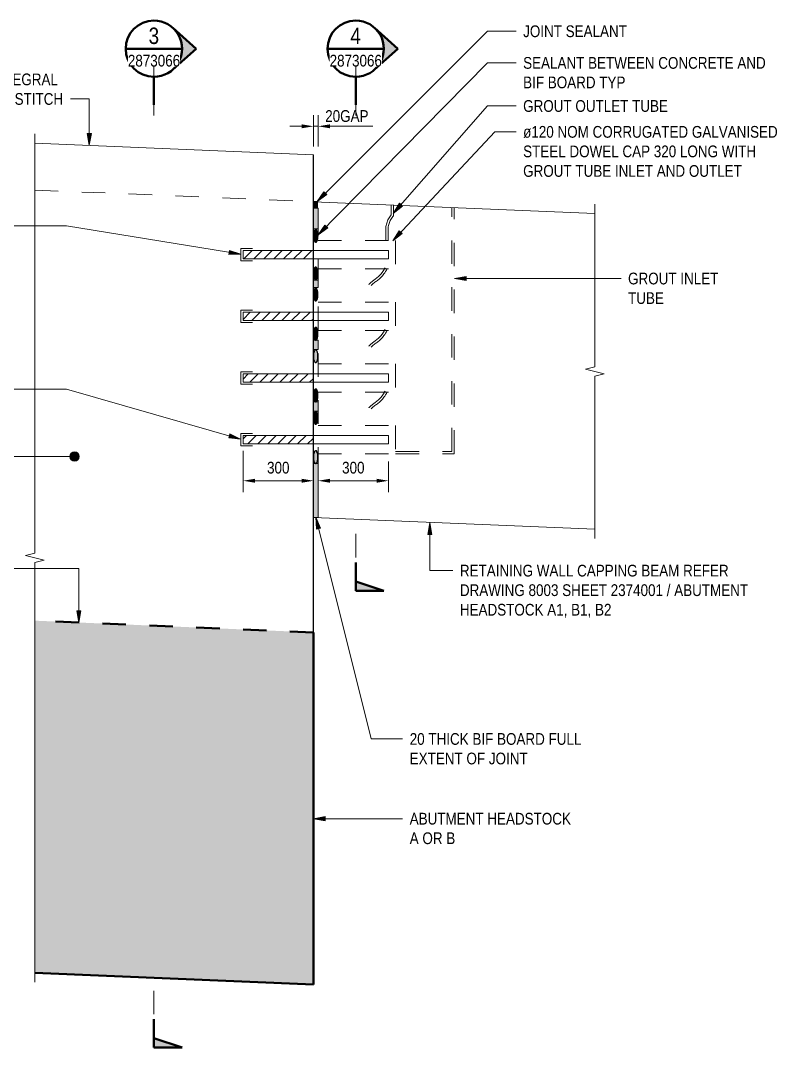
# Model space of a CAD drawing. Header units: metres. Extents: x 500.2 to 528.4, y 0.1 to 23.1.
# Drawn here: x 518.209 to 521.452, y 1.543 to 5.922 of the extents above; entities that cross this region are included whole.
import ezdxf

# ---------------------------------------------------------------- set-up
doc = ezdxf.new("R2010")
doc.units = ezdxf.units.M
doc.linetypes.add('Dot_Section Line', pattern=[0.02, 0, -0.02])
doc.linetypes.add('JacobsDash', pattern=[0.0045, 0.003, -0.0015])
doc.layers.get('Defpoints').update_dxf_attribs({"color": 41})
for name, color, linetype, lineweight in [('A-ANNO-DIMS', 7, 'Continuous', 9), ('A-DETL', 7, 'Continuous', 13), ('A-DETL-GENF', 7, 'Continuous', 9), ('G-ANNO-TEXT', 7, 'Continuous', 9)]:
    doc.layers.add(name, color=color, linetype=linetype, lineweight=lineweight)
doc.layers.add('G-ANNO-SYMB', color=7, linetype='Continuous', lineweight=35, true_color=0x0080ff)
doc.styles.add('Arial Narrow_10', font='ARIALN.TTF', dxfattribs={"height": 0.07})
doc.styles.add('Arial Narrow_9', font='ARIALN.TTF', dxfattribs={"height": 0.05})
doc.dimstyles.new('Dimension_Arc_Length_O__mm_', dxfattribs={"dimscale": 0.3048, "dimtxt": 0.051172, "dimasz": 0.164042, "dimexe": 0.15748, "dimexo": 0.098425, "dimgap": 0.098425, "dimtad": 1, "dimdec": 0, "dimlfac": 1000, "dimzin": 0, "dimdsep": 46, "dimtxsty": 'Arial Narrow_9', "dimsah": 1, "dimcen": 0.09, "dimaunit": 1, "dimadec": 4, "dimazin": 0, "dimtfac": 1, "dimtdec": 4, "dimtix": 1, "dimtmove": 2, "dimatfit": 3, "dimfxl": 1, "dimtvp": 1, "dimtfill": 1, "dimtolj": 1, "dimtzin": 0, "dimlwd": 18, "dimlwe": 18, "dimarcsym": 2})
doc.dimstyles.new('Dimension_Standard_O__mm__5', dxfattribs={"dimscale": 0.3048, "dimtxt": 0.051172, "dimasz": 0.164042, "dimexe": 0.15748, "dimexo": 0.098425, "dimgap": 0.098425, "dimtad": 1, "dimdec": 0, "dimlfac": 1000, "dimzin": 0, "dimdsep": 46, "dimtxsty": 'Arial Narrow_9', "dimsah": 1, "dimcen": 0.09, "dimaunit": 1, "dimadec": 4, "dimazin": 0, "dimtfac": 1, "dimtdec": 4, "dimtix": 1, "dimtmove": 0, "dimatfit": 3, "dimfxl": 1, "dimtvp": 1, "dimtfill": 1, "dimtolj": 1, "dimtzin": 0, "dimlwd": 18, "dimlwe": 18, "dimarcsym": 2})
pattern_1 = [(45, (515.951814, 0), (-0.0212132, 0.0212132), [])]

# ---------------------------------------------------------------- blocks, each defined once
blk = doc.blocks.new('CS_DET_BreakLine_ViewScale - Std Break-7871460-DRG-2873066 - DETAIL B')
at = {"layer": 'A-DETL-GENF'}
for p, q in [((-0.04, 0), (1.7491, 0)), ((1.7491, 0), (1.7591, -0.04)), ((1.7591, -0.04), (1.7791, 0.04)), ((1.7791, 0.04), (1.7891, 0)), ((1.7891, 0), (3.5782, 0))]:
    blk.add_line(p, q, dxfattribs=at)
blk = doc.blocks.new('CS_DET_BreakLine_ViewScale - Std Break-8197347-DRG-2873066 - DETAIL B')
at = {"layer": 'A-DETL-GENF'}
for p, q in [((-0.04, 0), (0.6529, 0)), ((0.6529, 0), (0.6629, -0.04)), ((0.6629, -0.04), (0.6829, 0.04)), ((0.6829, 0.04), (0.6929, 0)), ((0.6929, 0), (1.3858, 0))]:
    blk.add_line(p, q, dxfattribs=at)
blk = doc.blocks.new('DIMBLOCK16-DRG-2873066 - DETAIL B')
at = {"layer": 'A-ANNO-DIMS', "color": 0, "lineweight": 18, "transparency": 16777216}
for p, q in [((519.457, 5.3849), (519.457, 5.5192)), ((519.477, 5.3845), (519.477, 5.5192)), ((519.407, 5.4712), (519.357, 5.4712)), ((519.457, 5.4712), (519.477, 5.4712)), ((519.527, 5.4712), (519.577, 5.4712))]:
    blk.add_line(p, q, dxfattribs=at)
at = {"layer": 'A-ANNO-DIMS', "color": 0, "transparency": 16777216}
blk.add_solid([(519.407, 5.4795), (519.407, 5.4628), (519.457, 5.4712)], dxfattribs=at)
at = {"layer": 'Defpoints', "color": 0, "transparency": 16777216}
for p in [(519.477, 5.4712), (519.457, 5.3549), (519.477, 5.3545)]:
    blk.add_point(p, dxfattribs=at)
at = {"layer": 'A-ANNO-DIMS', "color": 0, "lineweight": 18, "transparency": 16777216, "insert": (519.5071, 5.54), "char_height": 0.05, "width": 0.24075, "attachment_point": 1, "line_spacing_factor": 0.974696, "style": 'Arial Narrow_9', "bg_fill": 3, "box_fill_scale": 1.1, "bg_fill_color": 256, "bg_fill_true_color": 13158600, "bg_fill_transparency": 0}
blk.add_mtext('\\A1;20GAP', dxfattribs=at)
at = {"layer": 'A-ANNO-DIMS', "color": 0, "transparency": 16777216}
blk.add_solid([(519.527, 5.4795), (519.527, 5.4628), (519.477, 5.4712)], dxfattribs=at)
blk = doc.blocks.new('Drafting View - sectionTail-4870194-DRG-2873066 - DETAIL B')
at = {"layer": 'G-ANNO-SYMB', "lineweight": 9}
blk.add_hatch(color=7, dxfattribs=at).paths.add_polyline_path([(-0.006, 0.006), (-0.004, 0), (-0.006, 0)])
at = {"layer": 'G-ANNO-SYMB', "color": 7, "lineweight": 50}
for p, q in [((-0.006, 0.006), (-0.006, 0)), ((-0.004, 0), (-0.006, 0.006)), ((-0.006, 0), (-0.004, 0)), ((-0.006, 0), (0, 0))]:
    blk.add_line(p, q, dxfattribs=at)
blk = doc.blocks.new('Drafting View - SectionHead-4898858-DRG-2873066 - DETAIL B')
at = {"layer": 'G-ANNO-SYMB', "lineweight": 9}
h = blk.add_hatch(color=7, dxfattribs=at)
edge = h.paths.add_edge_path()
edge.add_line((-0.002, 0.009), (0.00247, 0.004))
edge.add_arc((-0.002, 0), 0.006, 41.8277, 138.1723)
edge.add_line((-0.00647, 0.004), (-0.002, 0.009))
at = {"layer": 'G-ANNO-SYMB', "color": 7, "lineweight": 50}
for p, q in [((-0.002, 0.009), (-0.00647, 0.004)), ((0.00247, 0.004), (-0.002, 0.009)), ((0.004, 0), (0.01, 0))]:
    blk.add_line(p, q, dxfattribs=at)
for start, end in [(360, 180), (180, 360)]:
    blk.add_arc((-0.002, 0), 0.006, start, end, dxfattribs=at)
blk = doc.blocks.new('DIMBLOCK17-DRG-2873066 - DETAIL B')
at = {"layer": 'A-ANNO-DIMS', "color": 0, "lineweight": 18, "transparency": 16777216}
for p, q in [((519.1572, 4.0867), (519.1572, 3.9115)), ((519.2072, 3.9595), (519.407, 3.9595)), ((519.457, 3.9648), (519.457, 3.9115))]:
    blk.add_line(p, q, dxfattribs=at)
at = {"layer": 'A-ANNO-DIMS', "color": 0, "transparency": 16777216}
for points in [[(519.2072, 3.9678), (519.2072, 3.9512), (519.1572, 3.9595)], [(519.407, 3.9678), (519.407, 3.9512), (519.457, 3.9595)]]:
    blk.add_solid(points, dxfattribs=at)
at = {"layer": 'Defpoints', "color": 0, "transparency": 16777216}
for p in [(519.1572, 4.1167), (519.457, 3.9948), (519.457, 3.9595)]:
    blk.add_point(p, dxfattribs=at)
at = {"layer": 'A-ANNO-DIMS', "color": 0, "lineweight": 18, "transparency": 16777216, "insert": (519.3071, 4.015), "char_height": 0.05, "width": 0.114039, "attachment_point": 5, "style": 'Arial Narrow_9', "bg_fill": 3, "box_fill_scale": 1.1, "bg_fill_color": 256, "bg_fill_true_color": 13158600, "bg_fill_transparency": 0}
blk.add_mtext('\\A1;300', dxfattribs=at)
blk = doc.blocks.new('DIMBLOCK18-DRG-2873066 - DETAIL B')
at = {"layer": 'A-ANNO-DIMS', "color": 0, "lineweight": 18, "transparency": 16777216}
for p, q in [((519.777, 4.0415), (519.777, 3.9115)), ((519.477, 3.9648), (519.477, 3.9115)), ((519.527, 3.9595), (519.727, 3.9595))]:
    blk.add_line(p, q, dxfattribs=at)
at = {"layer": 'A-ANNO-DIMS', "color": 0, "transparency": 16777216}
for points in [[(519.527, 3.9678), (519.527, 3.9512), (519.477, 3.9595)], [(519.727, 3.9678), (519.727, 3.9512), (519.777, 3.9595)]]:
    blk.add_solid(points, dxfattribs=at)
at = {"layer": 'Defpoints', "color": 0, "transparency": 16777216}
for p in [(519.777, 4.0715), (519.477, 3.9948), (519.777, 3.9595)]:
    blk.add_point(p, dxfattribs=at)
at = {"layer": 'A-ANNO-DIMS', "color": 0, "lineweight": 18, "transparency": 16777216, "insert": (519.627, 4.015), "char_height": 0.05, "width": 0.114039, "attachment_point": 5, "style": 'Arial Narrow_9', "bg_fill": 3, "box_fill_scale": 1.1, "bg_fill_color": 256, "bg_fill_true_color": 13158600, "bg_fill_transparency": 0}
blk.add_mtext('\\A1;300', dxfattribs=at)

msp = doc.modelspace()

# ---------------------------------------------------------------- hatches: boundary and pattern name
at = {"layer": 'A-DETL-GENF', "true_color": 0xc0c0c0}
for points in [[(519.457, 5.1227), (519.477, 5.1227), (519.477, 5.1485), (519.457, 5.1485), (519.457, 5.1227)], [(519.457, 1.8113), (519.457, 3.3127), (518.2696, 3.3628), (518.2696, 1.8614), (519.2177, 1.8214)]]:
    msp.add_hatch(color=9, dxfattribs=at).paths.add_polyline_path(points)
at = {"layer": 'A-DETL-GENF'}
h = msp.add_hatch(color=256, dxfattribs=at)
h.paths.add_polyline_path([(519.4767, 3.8027), (519.4767, 4.0332), (519.4567, 4.0332), (519.4567, 3.8027)])
h.paths.add_polyline_path([(519.4567, 4.2562), (519.4767, 4.2562), (519.4767, 4.2962), (519.4567, 4.2962)])
h.paths.add_polyline_path([(519.4567, 4.5191), (519.4767, 4.5191), (519.4767, 4.5591), (519.4567, 4.5591), (519.4567, 4.5399)])
h.paths.add_polyline_path([(519.457, 4.7836), (519.477, 4.7836), (519.477, 4.8144), (519.457, 4.8144)])
h.paths.add_polyline_path([(519.457, 5.0333), (519.477, 5.0333), (519.477, 5.1227), (519.457, 5.1227)])
for points in [[(519.4667, 4.9762), (519.4683, 4.9766), (519.4699, 4.9777), (519.4713, 4.9795), (519.4727, 4.9819), (519.4739, 4.985), (519.4748, 4.9886), (519.4756, 4.9925), (519.4761, 4.9968), (519.4764, 5.0012), (519.4764, 5.0057), (519.4761, 5.0102), (519.4756, 5.0145), (519.4748, 5.0184), (519.4739, 5.022), (519.4727, 5.025), (519.4713, 5.0275), (519.4699, 5.0293), (519.4683, 5.0304), (519.4667, 5.0308), (519.4651, 5.0304), (519.4635, 5.0293), (519.4621, 5.0275), (519.4607, 5.025), (519.4596, 5.022), (519.4586, 5.0184), (519.4578, 5.0145), (519.4573, 5.0102), (519.457, 5.0057), (519.457, 5.0012), (519.4573, 4.9968), (519.4578, 4.9925), (519.4586, 4.9886), (519.4596, 4.985), (519.4607, 4.9819), (519.4621, 4.9795), (519.4635, 4.9777), (519.4651, 4.9766)], [(519.4667, 4.8162), (519.4683, 4.8166), (519.4699, 4.8177), (519.4713, 4.8195), (519.4727, 4.8219), (519.4739, 4.825), (519.4748, 4.8286), (519.4756, 4.8325), (519.4761, 4.8368), (519.4764, 4.8412), (519.4763, 4.8477), (519.4761, 4.8502), (519.4756, 4.8545), (519.4748, 4.8584), (519.4739, 4.862), (519.4727, 4.865), (519.4713, 4.8675), (519.4699, 4.8693), (519.4683, 4.8704), (519.4667, 4.8708), (519.4651, 4.8704), (519.4635, 4.8693), (519.4621, 4.8675), (519.4607, 4.865), (519.4596, 4.862), (519.4586, 4.8584), (519.4578, 4.8545), (519.4571, 4.8477), (519.457, 4.8457), (519.457, 4.8412), (519.4573, 4.8368), (519.4578, 4.8325), (519.4586, 4.8286), (519.4596, 4.825), (519.4607, 4.8219), (519.4621, 4.8195), (519.4635, 4.8177), (519.4651, 4.8166)], [(519.4667, 4.7262), (519.4683, 4.7266), (519.4699, 4.7277), (519.4713, 4.7295), (519.4727, 4.7319), (519.4739, 4.735), (519.4748, 4.7386), (519.4756, 4.7425), (519.4761, 4.7468), (519.4764, 4.7512), (519.4764, 4.7557), (519.4761, 4.7602), (519.4756, 4.7645), (519.4742, 4.7708), (519.4739, 4.772), (519.4727, 4.775), (519.4713, 4.7775), (519.4699, 4.7793), (519.4683, 4.7804), (519.4667, 4.7808), (519.4651, 4.7804), (519.4635, 4.7793), (519.4621, 4.7775), (519.4607, 4.775), (519.4592, 4.7708), (519.4586, 4.7684), (519.4578, 4.7645), (519.4573, 4.7602), (519.457, 4.7557), (519.457, 4.7512), (519.4573, 4.7468), (519.4578, 4.7425), (519.4586, 4.7386), (519.4596, 4.735), (519.4607, 4.7319), (519.4621, 4.7295), (519.4635, 4.7277), (519.4651, 4.7266)], [(519.4667, 4.5591), (519.4683, 4.5595), (519.4699, 4.5606), (519.4713, 4.5624), (519.4727, 4.5649), (519.4739, 4.5679), (519.4748, 4.5715), (519.4756, 4.5754), (519.4761, 4.5797), (519.4764, 4.5842), (519.4764, 4.5887), (519.4761, 4.5931), (519.4756, 4.5974), (519.4748, 4.6014), (519.4739, 4.6049), (519.4727, 4.608), (519.4713, 4.6104), (519.4699, 4.6122), (519.4683, 4.6134), (519.4667, 4.6137), (519.4651, 4.6134), (519.4635, 4.6122), (519.4621, 4.6104), (519.4607, 4.608), (519.4596, 4.6049), (519.4586, 4.6014), (519.4578, 4.5974), (519.4573, 4.5931), (519.457, 4.5887), (519.457, 4.5842), (519.4573, 4.5797), (519.4578, 4.5754), (519.4586, 4.5715), (519.4596, 4.5679), (519.4607, 4.5649), (519.4621, 4.5624), (519.4635, 4.5606), (519.4651, 4.5595)], [(519.4667, 4.4632), (519.4683, 4.4636), (519.4699, 4.4647), (519.4713, 4.4665), (519.4727, 4.469), (519.4739, 4.4721), (519.4748, 4.4756), (519.4756, 4.4796), (519.4761, 4.4838), (519.4764, 4.4883), (519.4764, 4.4928), (519.4761, 4.4973), (519.4756, 4.5015), (519.4748, 4.5055), (519.4739, 4.509), (519.4727, 4.5121), (519.4713, 4.5146), (519.4699, 4.5164), (519.4683, 4.5175), (519.4667, 4.5179), (519.4651, 4.5175), (519.4635, 4.5164), (519.4621, 4.5146), (519.4607, 4.5121), (519.4596, 4.509), (519.4586, 4.5055), (519.4578, 4.5015), (519.4573, 4.4973), (519.457, 4.4928), (519.457, 4.4883), (519.4573, 4.4838), (519.4578, 4.4796), (519.4586, 4.4756), (519.4596, 4.4721), (519.4607, 4.469), (519.4621, 4.4665), (519.4635, 4.4647), (519.4651, 4.4636)], [(519.4667, 4.2962), (519.4683, 4.2965), (519.4699, 4.2977), (519.4713, 4.2995), (519.4727, 4.3019), (519.4739, 4.305), (519.4749, 4.309), (519.4756, 4.3125), (519.4761, 4.3168), (519.4764, 4.3212), (519.4764, 4.3257), (519.4761, 4.3302), (519.4756, 4.3344), (519.4748, 4.3384), (519.4739, 4.342), (519.4727, 4.345), (519.4713, 4.3475), (519.4699, 4.3493), (519.4683, 4.3504), (519.4667, 4.3508), (519.4651, 4.3504), (519.4635, 4.3493), (519.4621, 4.3475), (519.4607, 4.345), (519.4596, 4.342), (519.4586, 4.3384), (519.4578, 4.3344), (519.4573, 4.3302), (519.457, 4.3257), (519.457, 4.3212), (519.4573, 4.3168), (519.4578, 4.3125), (519.4586, 4.3085), (519.4596, 4.305), (519.4607, 4.3019), (519.4621, 4.2995), (519.4635, 4.2977), (519.4651, 4.2965)], [(519.4667, 4.2003), (519.4683, 4.2007), (519.4699, 4.2018), (519.4713, 4.2036), (519.4727, 4.2061), (519.4739, 4.2091), (519.4748, 4.2127), (519.4756, 4.2166), (519.4761, 4.2209), (519.4764, 4.2254), (519.4763, 4.232), (519.4761, 4.2343), (519.4756, 4.2386), (519.4748, 4.2426), (519.4739, 4.2461), (519.4727, 4.2492), (519.4713, 4.2516), (519.4699, 4.2534), (519.4683, 4.2545), (519.4667, 4.2549), (519.4651, 4.2545), (519.4635, 4.2534), (519.4621, 4.2516), (519.4607, 4.2492), (519.4596, 4.2461), (519.4586, 4.2426), (519.4578, 4.2386), (519.4571, 4.232), (519.457, 4.2299), (519.457, 4.2254), (519.4573, 4.2209), (519.4578, 4.2166), (519.4586, 4.2127), (519.4596, 4.2091), (519.4607, 4.2061), (519.4621, 4.2036), (519.4635, 4.2018), (519.4651, 4.2007)], [(519.4667, 4.0332), (519.4683, 4.0336), (519.4699, 4.0347), (519.4713, 4.0365), (519.4727, 4.039), (519.4739, 4.0421), (519.4748, 4.0456), (519.4756, 4.0496), (519.4761, 4.0538), (519.4764, 4.0583), (519.4764, 4.0628), (519.4761, 4.0672), (519.4756, 4.0715), (519.4748, 4.0755), (519.4739, 4.079), (519.4727, 4.0821), (519.4713, 4.0846), (519.4699, 4.0864), (519.4683, 4.0875), (519.4667, 4.0879), (519.4651, 4.0875), (519.4635, 4.0864), (519.4621, 4.0846), (519.4607, 4.0821), (519.4596, 4.079), (519.4586, 4.0755), (519.4578, 4.0715), (519.4573, 4.0672), (519.457, 4.0628), (519.457, 4.0583), (519.4573, 4.0538), (519.4578, 4.0496), (519.4586, 4.0456), (519.4596, 4.0421), (519.4607, 4.039), (519.4621, 4.0365), (519.4635, 4.0347), (519.4651, 4.0336)]]:
    msp.add_hatch(color=256, dxfattribs=at).paths.add_polyline_path(points)
h = msp.add_hatch(dxfattribs=at)
h.set_pattern_fill('FP_8', color=256, style=0, pattern_type=2)
h.set_pattern_definition(pattern_1)
h.paths.add_polyline_path([(519.4121, 4.9055), (519.4554, 4.9055), (519.4554, 4.9415), (519.1572, 4.9415), (519.1572, 4.9055)])
h = msp.add_hatch(dxfattribs=at)
h.set_pattern_fill('FP_8', color=256, style=0, pattern_type=2)
h.set_pattern_definition(pattern_1)
h.paths.add_polyline_path([(519.4554, 4.6426), (519.4554, 4.6786), (519.1572, 4.6786), (519.1572, 4.6426), (519.4121, 4.6426)])
h = msp.add_hatch(dxfattribs=at)
h.set_pattern_fill('FP_8', color=256, style=0, pattern_type=2)
h.set_pattern_definition(pattern_1)
h.paths.add_polyline_path([(519.4554, 4.3796), (519.4554, 4.4156), (519.1572, 4.4156), (519.1572, 4.3796), (519.4121, 4.3796)])
h = msp.add_hatch(dxfattribs=at)
h.set_pattern_fill('FP_8', color=256, style=0, pattern_type=2)
h.set_pattern_definition(pattern_1)
h.paths.add_polyline_path([(519.4554, 4.1167), (519.4554, 4.1527), (519.1572, 4.1527), (519.1572, 4.1167), (519.4121, 4.1167)])
at = {"layer": 'G-ANNO-TEXT'}
for points in [[(518.5017, 5.3904), (518.5105, 5.4404), (518.4929, 5.4404)], [(519.4722, 5.1508), (519.5138, 5.1799), (519.5013, 5.1923)], [(519.7975, 5.0994), (519.837, 5.1312), (519.8237, 5.1428)], [(519.477, 5.0082), (519.5183, 5.0376), (519.5057, 5.05)], [(519.7952, 4.983), (519.8358, 5.0135), (519.8229, 5.0255)], [(519.1473, 4.9254), (519.0993, 4.9421), (519.0965, 4.9247)], [(520.0577, 4.822), (520.1077, 4.8131), (520.1077, 4.8308)], [(519.1466, 4.1372), (519.101, 4.1595), (519.0961, 4.1425)], [(519.4665, 3.8039), (519.4701, 3.7533), (519.4872, 3.7576)], [(519.9527, 3.7807), (519.9439, 3.7307), (519.9615, 3.7307)], [(518.4572, 3.3551), (518.466, 3.4051), (518.4484, 3.4051)], [(519.4572, 2.5183), (519.5072, 2.5095), (519.5072, 2.5272)]]:
    msp.add_hatch(color=256, dxfattribs=at).paths.add_polyline_path(points)
h = msp.add_hatch(color=256, dxfattribs=at)
edge = h.paths.add_edge_path()
edge.add_arc((518.4386, 4.0624), 0.02, 0, 360)

# ---------------------------------------------------------------- linework, layer by layer
at = {"layer": 'A-DETL', "lineweight": 18}
msp.add_line((519.5758, 5.4712), (519.7108, 5.4712), dxfattribs=at)
at = {"layer": 'A-DETL', "color": 8, "lineweight": 18, "true_color": 0x808080}
for p, q in [((518.2696, 5.3996), (519.457, 5.3495)), ((519.457, 5.1493), (520.6563, 5.0987)), ((519.457, 3.8035), (520.6563, 3.7529))]:
    msp.add_line(p, q, dxfattribs=at)
at = {"layer": 'A-DETL', "lineweight": 25}
for p, q in [((519.457, 3.3127), (519.457, 5.3495)), ((519.477, 5.1485), (519.457, 5.1485))]:
    msp.add_line(p, q, dxfattribs=at)
at = {"layer": 'A-DETL', "linetype": 'JacobsDash', "lineweight": 18}
for p, q in [((518.2696, 5.1994), (519.457, 5.1493)), ((519.477, 4.9835), (519.807, 4.9835)), ((519.807, 4.9835), (519.807, 4.8635)), ((519.477, 4.8635), (519.807, 4.8635)), ((519.477, 4.7206), (519.807, 4.7206)), ((519.807, 4.7206), (519.807, 4.6006)), ((519.477, 4.6006), (519.807, 4.6006)), ((519.477, 4.4576), (519.807, 4.4576)), ((519.807, 4.4576), (519.807, 4.3376)), ((519.477, 4.3376), (519.807, 4.3376)), ((519.477, 4.1947), (519.807, 4.1947)), ((519.807, 4.1947), (519.807, 4.0747)), ((519.477, 4.0747), (519.807, 4.0747))]:
    msp.add_line(p, q, dxfattribs=at)
at = {"layer": 'A-DETL', "color": 8, "linetype": 'JacobsDash', "lineweight": 18, "true_color": 0x808080}
msp.add_line((519.477, 3.8027), (519.477, 5.1485), dxfattribs=at)
at = {"layer": 'A-DETL', "linetype": 'JacobsDash', "lineweight": 9}
for p, q in [((519.7882, 5.1354), (519.7882, 5.0935)), ((519.7982, 5.1349), (519.7982, 5.0898)), ((520.047, 4.0847), (520.047, 5.1244)), ((520.057, 4.0747), (520.057, 5.124)), ((519.7655, 5.0184), (519.7655, 4.9835)), ((519.7755, 5.0189), (519.7755, 4.9835)), ((519.807, 4.0847), (520.047, 4.0847)), ((519.807, 4.0747), (520.057, 4.0747))]:
    msp.add_line(p, q, dxfattribs=at)
at = {"layer": 'A-DETL', "lineweight": 9}
for p, q in [((519.457, 5.1227), (519.457, 5.0333)), ((519.477, 5.1227), (519.457, 5.1227)), ((519.477, 5.0333), (519.477, 5.1227)), ((519.457, 5.0333), (519.477, 5.0333)), ((519.4554, 4.9055), (519.4554, 4.9415)), ((519.457, 4.8144), (519.457, 4.7836)), ((519.477, 4.8144), (519.457, 4.8144)), ((519.457, 4.7836), (519.477, 4.7836)), ((519.477, 4.7836), (519.477, 4.8144)), ((519.4554, 4.6426), (519.4554, 4.6786)), ((519.4567, 4.5591), (519.4567, 4.5191)), ((519.4767, 4.5591), (519.4567, 4.5591)), ((519.4767, 4.5191), (519.4767, 4.5591)), ((519.4567, 4.5191), (519.4767, 4.5191)), ((519.4554, 4.3796), (519.4554, 4.4156)), ((519.4567, 4.2962), (519.4567, 4.2562)), ((519.4767, 4.2962), (519.4567, 4.2962)), ((519.4767, 4.2562), (519.4767, 4.2962)), ((519.4567, 4.2562), (519.4767, 4.2562)), ((519.4554, 4.1167), (519.4554, 4.1527)), ((519.4567, 4.0332), (519.4567, 3.8027)), ((519.4767, 4.0332), (519.4567, 4.0332)), ((519.4767, 3.8027), (519.4767, 4.0332)), ((519.4567, 3.8027), (519.4767, 3.8027))]:
    msp.add_line(p, q, dxfattribs=at)
at = {"layer": 'A-DETL'}
for p, q in [((519.1972, 4.9505), (519.1472, 4.9505)), ((519.1472, 4.9505), (519.1472, 4.897)), ((519.4554, 4.9415), (519.1572, 4.9415)), ((519.1572, 4.9415), (519.1572, 4.9055)), ((519.1572, 4.9055), (519.4554, 4.9055)), ((519.457, 4.9415), (519.777, 4.9415)), ((519.777, 4.9055), (519.457, 4.9055)), ((519.777, 4.9415), (519.777, 4.9055)), ((519.1472, 4.897), (519.1972, 4.897)), ((519.1972, 4.6875), (519.1472, 4.6875)), ((519.1472, 4.6875), (519.1472, 4.634)), ((519.4554, 4.6786), (519.1572, 4.6786)), ((519.1572, 4.6786), (519.1572, 4.6426)), ((519.1572, 4.6426), (519.4554, 4.6426)), ((519.457, 4.6786), (519.777, 4.6786)), ((519.777, 4.6426), (519.457, 4.6426)), ((519.777, 4.6786), (519.777, 4.6426)), ((519.1472, 4.634), (519.1972, 4.634)), ((519.1972, 4.4246), (519.1472, 4.4246)), ((519.1472, 4.4246), (519.1472, 4.3711)), ((519.4554, 4.4156), (519.1572, 4.4156)), ((519.1572, 4.4156), (519.1572, 4.3796)), ((519.1572, 4.3796), (519.4554, 4.3796)), ((519.457, 4.4156), (519.777, 4.4156)), ((519.777, 4.3796), (519.457, 4.3796)), ((519.777, 4.4156), (519.777, 4.3796)), ((519.1472, 4.3711), (519.1972, 4.3711)), ((519.1972, 4.1617), (519.1472, 4.1617)), ((519.1472, 4.1617), (519.1472, 4.1082)), ((519.4554, 4.1527), (519.1572, 4.1527)), ((519.1572, 4.1527), (519.1572, 4.1167)), ((519.457, 4.1527), (519.777, 4.1527)), ((519.777, 4.1527), (519.777, 4.1167)), ((519.1472, 4.1082), (519.1972, 4.1082)), ((519.1572, 4.1167), (519.4554, 4.1167)), ((519.777, 4.1167), (519.457, 4.1167))]:
    msp.add_line(p, q, dxfattribs=at)
at = {"layer": 'A-DETL', "linetype": 'JacobsDash', "lineweight": 50}
msp.add_line((519.457, 3.3127), (518.2696, 3.3628), dxfattribs=at)
at = {"layer": 'A-DETL', "lineweight": 50}
for p, q in [((519.457, 1.8113), (519.457, 3.3127)), ((518.2696, 1.8614), (519.457, 1.8113))]:
    msp.add_line(p, q, dxfattribs=at)
at = {"layer": 'A-DETL', "linetype": 'JacobsDash', "lineweight": 9}
for radius, start, end in [(0.1008, 140.3153, 186.104), (0.0908, 138.0909, 186.4316)]:
    msp.add_arc((519.8658, 5.0291), radius, start, end, dxfattribs=at)
at = {"layer": 'A-DETL', "lineweight": 25}
for points in [[(519.4667, 5.0308), (519.4662, 5.0308), (519.4651, 5.0305), (519.4635, 5.0294), (519.4621, 5.0276), (519.4607, 5.0251), (519.4595, 5.0221), (519.4582, 5.0173), (519.4571, 5.0103), (519.4568, 5.0012), (519.4578, 4.9901), (519.4605, 4.9814), (519.4639, 4.977), (519.4658, 4.9762), (519.4667, 4.9762)], [(519.4667, 4.9762), (519.4672, 4.9762), (519.4683, 4.9764), (519.4699, 4.9775), (519.4714, 4.9794), (519.4727, 4.9818), (519.4739, 4.9849), (519.4752, 4.9897), (519.4763, 4.9967), (519.4766, 5.0058), (519.4756, 5.0169), (519.473, 5.0256), (519.4695, 5.03), (519.4676, 5.0308), (519.4667, 5.0308)], [(519.4667, 4.8708), (519.4662, 4.8708), (519.4651, 4.8705), (519.4635, 4.8694), (519.4621, 4.8676), (519.4607, 4.8651), (519.4595, 4.8621), (519.4582, 4.8573), (519.4571, 4.8503), (519.4568, 4.8412), (519.4578, 4.8301), (519.4605, 4.8214), (519.4639, 4.817), (519.4658, 4.8162), (519.4667, 4.8162)], [(519.4667, 4.8162), (519.4672, 4.8162), (519.4683, 4.8164), (519.4699, 4.8175), (519.4714, 4.8194), (519.4727, 4.8218), (519.4739, 4.8249), (519.4752, 4.8297), (519.4763, 4.8367), (519.4766, 4.8458), (519.4756, 4.8569), (519.473, 4.8656), (519.4695, 4.87), (519.4676, 4.8708), (519.4667, 4.8708)], [(519.4667, 4.7808), (519.4662, 4.7808), (519.4651, 4.7805), (519.4635, 4.7794), (519.4621, 4.7776), (519.4607, 4.7751), (519.4595, 4.7721), (519.4582, 4.7673), (519.4571, 4.7603), (519.4568, 4.7512), (519.4578, 4.7401), (519.4605, 4.7314), (519.4639, 4.7269), (519.4658, 4.7262), (519.4667, 4.7262)], [(519.4667, 4.7262), (519.4672, 4.7262), (519.4683, 4.7264), (519.4699, 4.7275), (519.4714, 4.7294), (519.4727, 4.7318), (519.4739, 4.7349), (519.4752, 4.7397), (519.4763, 4.7467), (519.4766, 4.7558), (519.4756, 4.7669), (519.473, 4.7756), (519.4695, 4.78), (519.4676, 4.7808), (519.4667, 4.7808)], [(519.4667, 4.6137), (519.4662, 4.6137), (519.4651, 4.6135), (519.4635, 4.6124), (519.4621, 4.6105), (519.4607, 4.6081), (519.4595, 4.605), (519.4582, 4.6002), (519.4571, 4.5932), (519.4568, 4.5841), (519.4578, 4.573), (519.4605, 4.5643), (519.4639, 4.5599), (519.4658, 4.5591), (519.4667, 4.5591)], [(519.4667, 4.5591), (519.4672, 4.5591), (519.4683, 4.5594), (519.4699, 4.5605), (519.4714, 4.5623), (519.4727, 4.5648), (519.4739, 4.5678), (519.4752, 4.5726), (519.4763, 4.5796), (519.4766, 4.5887), (519.4756, 4.5998), (519.473, 4.6085), (519.4695, 4.613), (519.4676, 4.6137), (519.4667, 4.6137)], [(519.4667, 4.5179), (519.4662, 4.5179), (519.4651, 4.5176), (519.4635, 4.5165), (519.4621, 4.5147), (519.4607, 4.5122), (519.4595, 4.5091), (519.4582, 4.5044), (519.4571, 4.4974), (519.4568, 4.4883), (519.4578, 4.4772), (519.4605, 4.4685), (519.4639, 4.464), (519.4658, 4.4632), (519.4667, 4.4632)], [(519.4667, 4.4632), (519.4672, 4.4632), (519.4683, 4.4635), (519.4699, 4.4646), (519.4714, 4.4664), (519.4727, 4.4689), (519.4739, 4.472), (519.4752, 4.4767), (519.4763, 4.4837), (519.4766, 4.4928), (519.4756, 4.5039), (519.473, 4.5126), (519.4695, 4.5171), (519.4676, 4.5179), (519.4667, 4.5179)], [(519.4667, 4.3508), (519.4662, 4.3508), (519.4651, 4.3505), (519.4635, 4.3494), (519.4621, 4.3476), (519.4607, 4.3451), (519.4595, 4.3421), (519.4582, 4.3373), (519.4571, 4.3303), (519.4568, 4.3212), (519.4578, 4.3101), (519.4605, 4.3014), (519.4639, 4.2969), (519.4658, 4.2962), (519.4667, 4.2962)], [(519.4667, 4.2962), (519.4672, 4.2962), (519.4683, 4.2964), (519.4699, 4.2975), (519.4714, 4.2994), (519.4727, 4.3018), (519.4739, 4.3049), (519.4752, 4.3097), (519.4763, 4.3167), (519.4766, 4.3258), (519.4756, 4.3369), (519.473, 4.3455), (519.4695, 4.35), (519.4676, 4.3508), (519.4667, 4.3508)], [(519.4667, 4.2549), (519.4662, 4.2549), (519.4651, 4.2547), (519.4635, 4.2536), (519.4621, 4.2517), (519.4607, 4.2493), (519.4595, 4.2462), (519.4582, 4.2414), (519.4571, 4.2344), (519.4568, 4.2253), (519.4578, 4.2142), (519.4605, 4.2055), (519.4639, 4.2011), (519.4658, 4.2003), (519.4667, 4.2003)], [(519.4667, 4.2003), (519.4672, 4.2003), (519.4683, 4.2006), (519.4699, 4.2017), (519.4714, 4.2035), (519.4727, 4.206), (519.4739, 4.209), (519.4752, 4.2138), (519.4763, 4.2208), (519.4766, 4.2299), (519.4756, 4.241), (519.473, 4.2497), (519.4695, 4.2542), (519.4676, 4.2549), (519.4667, 4.2549)], [(519.4667, 4.0879), (519.4662, 4.0878), (519.4651, 4.0876), (519.4635, 4.0865), (519.4621, 4.0847), (519.4607, 4.0822), (519.4595, 4.0791), (519.4582, 4.0744), (519.4571, 4.0674), (519.4568, 4.0582), (519.4578, 4.0471), (519.4605, 4.0385), (519.4639, 4.034), (519.4658, 4.0332), (519.4667, 4.0332)], [(519.4667, 4.0332), (519.4672, 4.0332), (519.4683, 4.0335), (519.4699, 4.0346), (519.4714, 4.0364), (519.4727, 4.0389), (519.4739, 4.042), (519.4752, 4.0467), (519.4763, 4.0537), (519.4766, 4.0628), (519.4756, 4.0739), (519.473, 4.0826), (519.4695, 4.0871), (519.4676, 4.0878), (519.4667, 4.0879)]]:
    msp.add_open_spline(points, degree=3, knots=[0, 0, 0, 0, 0.052632, 0.105263, 0.157895, 0.210526, 0.263158, 0.315789, 0.421053, 0.526316, 0.631579, 0.815789, 0.907895, 1, 1, 1, 1], dxfattribs=at)
at = {"layer": 'A-DETL', "linetype": 'JacobsDash', "lineweight": 9}
for points in [[(519.7622, 4.868), (519.7579, 4.8595), (519.749, 4.8456), (519.7356, 4.8313), (519.7215, 4.8203), (519.7067, 4.8095), (519.6916, 4.7963), (519.6774, 4.7785), (519.6651, 4.7543), (519.6585, 4.7327), (519.6556, 4.7201)], [(519.7622, 4.6051), (519.7579, 4.5965), (519.749, 4.5827), (519.7356, 4.5684), (519.7215, 4.5573), (519.7067, 4.5466), (519.6916, 4.5334), (519.6774, 4.5156), (519.6651, 4.4914), (519.6585, 4.4698), (519.6556, 4.4572)], [(519.7622, 4.3421), (519.7579, 4.3336), (519.749, 4.3197), (519.7356, 4.3054), (519.7215, 4.2944), (519.7067, 4.2836), (519.6916, 4.2704), (519.6774, 4.2527), (519.6651, 4.2285), (519.6585, 4.2068), (519.6556, 4.1942)]]:
    msp.add_open_spline(points, degree=3, dxfattribs=at)
for points in [[(519.7711, 4.8635), (519.7536, 4.829), (519.7122, 4.8051), (519.6771, 4.7689), (519.6653, 4.7179)], [(519.7711, 4.6006), (519.7536, 4.566), (519.7122, 4.5421), (519.6771, 4.506), (519.6653, 4.4549)], [(519.7711, 4.3376), (519.7536, 4.3031), (519.7122, 4.2792), (519.6771, 4.243), (519.6653, 4.192)]]:
    msp.add_open_spline(points, degree=3, knots=[0, 0, 0, 0, 0.2135151, 0.4483051, 0.4483051, 0.4483051, 0.4483051], dxfattribs=at)
at = {"layer": 'G-ANNO-SYMB', "color": 7, "lineweight": 50}
for p, q in [((518.657, 5.8022), (518.897, 5.8022)), ((519.517, 5.8022), (519.757, 5.8022))]:
    msp.add_line(p, q, dxfattribs=at)
at = {"layer": 'G-ANNO-SYMB', "color": 7, "linetype": 'Dot_Section Line', "lineweight": 9, "true_color": 0xffffff}
for p, q in [((518.777, 5.7622), (518.777, 5.5166)), ((519.637, 3.7325), (519.637, 3.6105)), ((518.777, 1.7846), (518.777, 1.6627))]:
    msp.add_line(p, q, dxfattribs=at)
at = {"layer": 'G-ANNO-TEXT'}
for p, q in [((520.1984, 5.8765), (520.3208, 5.8765)), ((520.1984, 5.7416), (520.3208, 5.7416)), ((518.4265, 5.5878), (518.4222, 5.5878)), ((518.5017, 5.5878), (518.4265, 5.5878)), ((518.5017, 5.3904), (518.5017, 5.5878)), ((519.7975, 5.0994), (520.1984, 5.5578)), ((520.1984, 5.5578), (520.3208, 5.5578)), ((518.5105, 5.4404), (518.4929, 5.4404)), ((518.4929, 5.4404), (518.5017, 5.3904)), ((518.5017, 5.3904), (518.5105, 5.4404)), ((519.7952, 4.983), (520.2305, 5.4475)), ((520.2305, 5.4475), (520.3208, 5.4475)), ((519.5013, 5.1923), (519.4722, 5.1508)), ((519.4722, 5.1508), (519.5138, 5.1799)), ((519.5138, 5.1799), (519.5013, 5.1923)), ((519.8237, 5.1428), (519.7975, 5.0994)), ((519.7975, 5.0994), (519.837, 5.1312)), ((519.837, 5.1312), (519.8237, 5.1428)), ((518.4039, 5.047), (517.9272, 5.047)), ((519.1473, 4.9254), (518.4039, 5.047)), ((519.5057, 5.05), (519.477, 5.0082)), ((519.477, 5.0082), (519.5183, 5.0376)), ((519.5183, 5.0376), (519.5057, 5.05)), ((519.8229, 5.0255), (519.7952, 4.983)), ((519.7952, 4.983), (519.8358, 5.0135)), ((519.8358, 5.0135), (519.8229, 5.0255)), ((519.0993, 4.9421), (519.0965, 4.9247)), ((519.0965, 4.9247), (519.1473, 4.9254)), ((519.1473, 4.9254), (519.0993, 4.9421)), ((520.1077, 4.8308), (520.0577, 4.822)), ((520.0577, 4.822), (520.1077, 4.8131)), ((520.0577, 4.822), (520.768, 4.822)), ((520.1077, 4.8131), (520.1077, 4.8308)), ((518.2668, 4.3498), (517.5562, 4.3498)), ((518.4039, 4.3498), (518.2668, 4.3498)), ((519.1466, 4.1372), (518.4039, 4.3498)), ((519.101, 4.1595), (519.0961, 4.1425)), ((519.0961, 4.1425), (519.1466, 4.1372)), ((519.1466, 4.1372), (519.101, 4.1595)), ((518.4386, 4.0624), (517.9773, 4.0624)), ((519.4665, 3.8039), (519.4701, 3.7533)), ((519.4872, 3.7576), (519.4665, 3.8039)), ((519.4665, 3.8039), (519.7027, 2.8583)), ((519.9527, 3.7807), (519.9439, 3.7307)), ((519.9615, 3.7307), (519.9527, 3.7807)), ((519.9527, 3.7807), (519.9527, 3.5762)), ((519.4701, 3.7533), (519.4872, 3.7576)), ((519.9439, 3.7307), (519.9615, 3.7307)), ((518.4572, 3.5848), (517.9448, 3.5848)), ((518.4572, 3.3551), (518.4572, 3.5848)), ((519.9527, 3.5762), (520.0512, 3.5762)), ((518.466, 3.4051), (518.4484, 3.4051)), ((518.4484, 3.4051), (518.4572, 3.3551)), ((518.4572, 3.3551), (518.466, 3.4051)), ((519.7027, 2.8583), (519.8373, 2.8583)), ((519.5072, 2.5272), (519.4572, 2.5183)), ((519.4572, 2.5183), (519.5072, 2.5095)), ((519.4572, 2.5183), (519.8373, 2.5183)), ((519.5072, 2.5095), (519.5072, 2.5272))]:
    msp.add_line(p, q, dxfattribs=at)
msp.add_circle((518.4386, 4.0624), 0.02, dxfattribs=at)

# ---------------------------------------------------------------- block references
at = {"layer": 'A-DETL-GENF'}
for name, p, rotation in [('CS_DET_BreakLine_ViewScale - Std Break-7871460-DRG-2873066 - DETAIL B', (518.2696, 1.8614), 89.99999999999993), ('CS_DET_BreakLine_ViewScale - Std Break-8197347-DRG-2873066 - DETAIL B', (520.6563, 5.0987), 269.9999999999999)]:
    msp.add_blockref(name, p, dxfattribs=dict(at, rotation=rotation))
at = {"layer": 'G-ANNO-SYMB', "color": 7, "lineweight": 50, "xscale": 19.99999999999999, "yscale": 19.99999999999999, "zscale": 19.99999999999999, "rotation": 269.9999999999995}
msp.add_blockref('Drafting View - SectionHead-4898858-DRG-2873066 - DETAIL B', (518.777, 5.7622), dxfattribs=at)
at = {"layer": 'G-ANNO-SYMB', "color": 7, "lineweight": 50, "extrusion": (0, 0, -1), "xscale": 19.99999999999999, "yscale": 19.99999999999999, "zscale": 19.99999999999999, "rotation": 90.00000000000064}
for p in [(-519.637, 3.6105), (-518.777, 1.6627)]:
    msp.add_blockref('Drafting View - sectionTail-4870194-DRG-2873066 - DETAIL B', p, dxfattribs=at)

# ---------------------------------------------------------------- texts
at = {"layer": 'G-ANNO-TEXT', "insert": (520.3508, 5.9015), "char_height": 0.05, "attachment_point": 1, "style": 'Arial Narrow_9', "bg_fill": 3, "box_fill_scale": 1, "bg_fill_color": 256, "bg_fill_true_color": 13158600, "bg_fill_transparency": 0}
msp.add_mtext('JOINT SEALANT', dxfattribs=at)
at = {"layer": 'G-ANNO-TEXT', "char_height": 0.05, "attachment_point": 1, "style": 'Arial Narrow_9', "bg_fill": 3, "box_fill_scale": 1, "bg_fill_color": 256, "bg_fill_transparency": 0}
for s, insert in [('SEALANT BETWEEN CONCRETE AND ', (520.3508, 5.7666)), ('TOP OF INTEGRAL ', (517.8524, 5.6962)), ('BIF BOARD TYP', (520.3508, 5.6833)), ('ABUTMENT STITCH', (517.8524, 5.6128)), ('GROUT OUTLET TUBE', (520.3508, 5.5828)), ('ø120 NOM CORRUGATED GALVANISED ', (520.3508, 5.4725)), ('STEEL DOWEL CAP 320 LONG WITH ', (520.3508, 5.3892)), ('GROUT TUBE INLET AND OUTLET', (520.3508, 5.3058)), ('GROUT INLET ', (520.798, 4.847)), ('TUBE', (520.798, 4.7636)), ('RETAINING WALL CAPPING BEAM REFER ', (520.0812, 3.6012)), ('DRAWING 8003 SHEET 2374001 / ABUTMENT ', (520.0812, 3.5179)), ('HEADSTOCK A1, B1, B2', (520.0812, 3.4345)), ('20 THICK BIF BOARD FULL ', (519.8673, 2.8833)), ('EXTENT OF JOINT', (519.8673, 2.8)), ('ABUTMENT HEADSTOCK', (519.8673, 2.5433)), ('A OR B', (519.8673, 2.46))]:
    msp.add_mtext(s, dxfattribs=dict(at, insert=insert))

# ---------------------------------------------------------------- next in the draw order: texts
at = {"layer": 'G-ANNO-SYMB', "color": 7, "lineweight": 9, "insert": (518.7545, 5.8922), "char_height": 0.07, "attachment_point": 1, "style": 'Arial Narrow_10', "bg_fill": 3, "box_fill_scale": 1, "bg_fill_color": 256, "bg_fill_transparency": 0}
msp.add_mtext('3', dxfattribs=at)
at = {"layer": 'G-ANNO-SYMB', "color": 7, "lineweight": 9, "insert": (518.6659, 5.7761), "char_height": 0.05, "attachment_point": 1, "style": 'Arial Narrow_9', "bg_fill": 3, "box_fill_scale": 1, "bg_fill_color": 256, "bg_fill_true_color": 13158600, "bg_fill_transparency": 0}
msp.add_mtext('2873066', dxfattribs=at)

# ---------------------------------------------------------------- next in the draw order: dimensions: what is measured, and where the dimension line sits
at = {"layer": 'A-ANNO-DIMS', "lineweight": 18}
dim = msp.add_linear_dim(base=(519.477, 5.4712), p1=(519.457, 5.3549), p2=(519.477, 5.3545), dimstyle='Dimension_Arc_Length_O__mm_', override={"dimpost": '<>GAP', "dimfxl": 0.020003}, dxfattribs=at)
dim.commit()
dim.dimension.update_dxf_attribs({"geometry": 'DIMBLOCK16-DRG-2873066 - DETAIL B', "text_midpoint": (519.6275, 5.5067), "dimtype": 160})
dim = msp.add_linear_dim(base=(519.457, 3.9595), p1=(519.1572, 4.1167), p2=(519.457, 3.9948), dimstyle='Dimension_Standard_O__mm__5', override={"dimpost": '<>', "dimfxl": 0.323589}, dxfattribs=at)
dim.commit()
dim.dimension.update_dxf_attribs({"geometry": 'DIMBLOCK17-DRG-2873066 - DETAIL B', "text_midpoint": (519.3071, 4.015)})

# ---------------------------------------------------------------- next in the draw order: linework, layer by layer
at = {"layer": 'G-ANNO-SYMB', "color": 7, "linetype": 'Dot_Section Line', "lineweight": 9, "true_color": 0xffffff}
msp.add_line((519.637, 5.7622), (519.637, 5.5166), dxfattribs=at)
at = {"layer": 'G-ANNO-TEXT'}
msp.add_line((519.477, 5.0082), (520.1984, 5.7416), dxfattribs=at)

# ---------------------------------------------------------------- next in the draw order: block references
at = {"layer": 'G-ANNO-SYMB', "color": 7, "lineweight": 50, "xscale": 19.99999999999999, "yscale": 19.99999999999999, "zscale": 19.99999999999999, "rotation": 269.9999999999995}
msp.add_blockref('Drafting View - SectionHead-4898858-DRG-2873066 - DETAIL B', (519.637, 5.7622), dxfattribs=at)

# ---------------------------------------------------------------- next in the draw order: dimensions: what is measured, and where the dimension line sits
at = {"layer": 'A-ANNO-DIMS', "lineweight": 18}
dim = msp.add_linear_dim(base=(519.777, 3.9595), p1=(519.477, 3.9948), p2=(519.777, 4.0715), dimstyle='Dimension_Standard_O__mm__5', override={"dimpost": '<>', "dimfxl": 0.309634}, dxfattribs=at)
dim.commit()
dim.dimension.update_dxf_attribs({"geometry": 'DIMBLOCK18-DRG-2873066 - DETAIL B', "text_midpoint": (519.627, 4.015)})

# ---------------------------------------------------------------- next in the draw order: texts
at = {"layer": 'G-ANNO-SYMB', "color": 7, "lineweight": 9, "insert": (519.6145, 5.8922), "char_height": 0.07, "attachment_point": 1, "style": 'Arial Narrow_10', "bg_fill": 3, "box_fill_scale": 1, "bg_fill_color": 256, "bg_fill_transparency": 0}
msp.add_mtext('4', dxfattribs=at)
at = {"layer": 'G-ANNO-SYMB', "color": 7, "lineweight": 9, "insert": (519.5259, 5.7761), "char_height": 0.05, "attachment_point": 1, "style": 'Arial Narrow_9', "bg_fill": 3, "box_fill_scale": 1, "bg_fill_color": 256, "bg_fill_true_color": 13158600, "bg_fill_transparency": 0}
msp.add_mtext('2873066', dxfattribs=at)

# ---------------------------------------------------------------- next in the draw order: linework, layer by layer
at = {"layer": 'G-ANNO-TEXT'}
msp.add_line((519.4722, 5.1508), (520.1984, 5.8765), dxfattribs=at)

doc.saveas('drawing.dxf')
